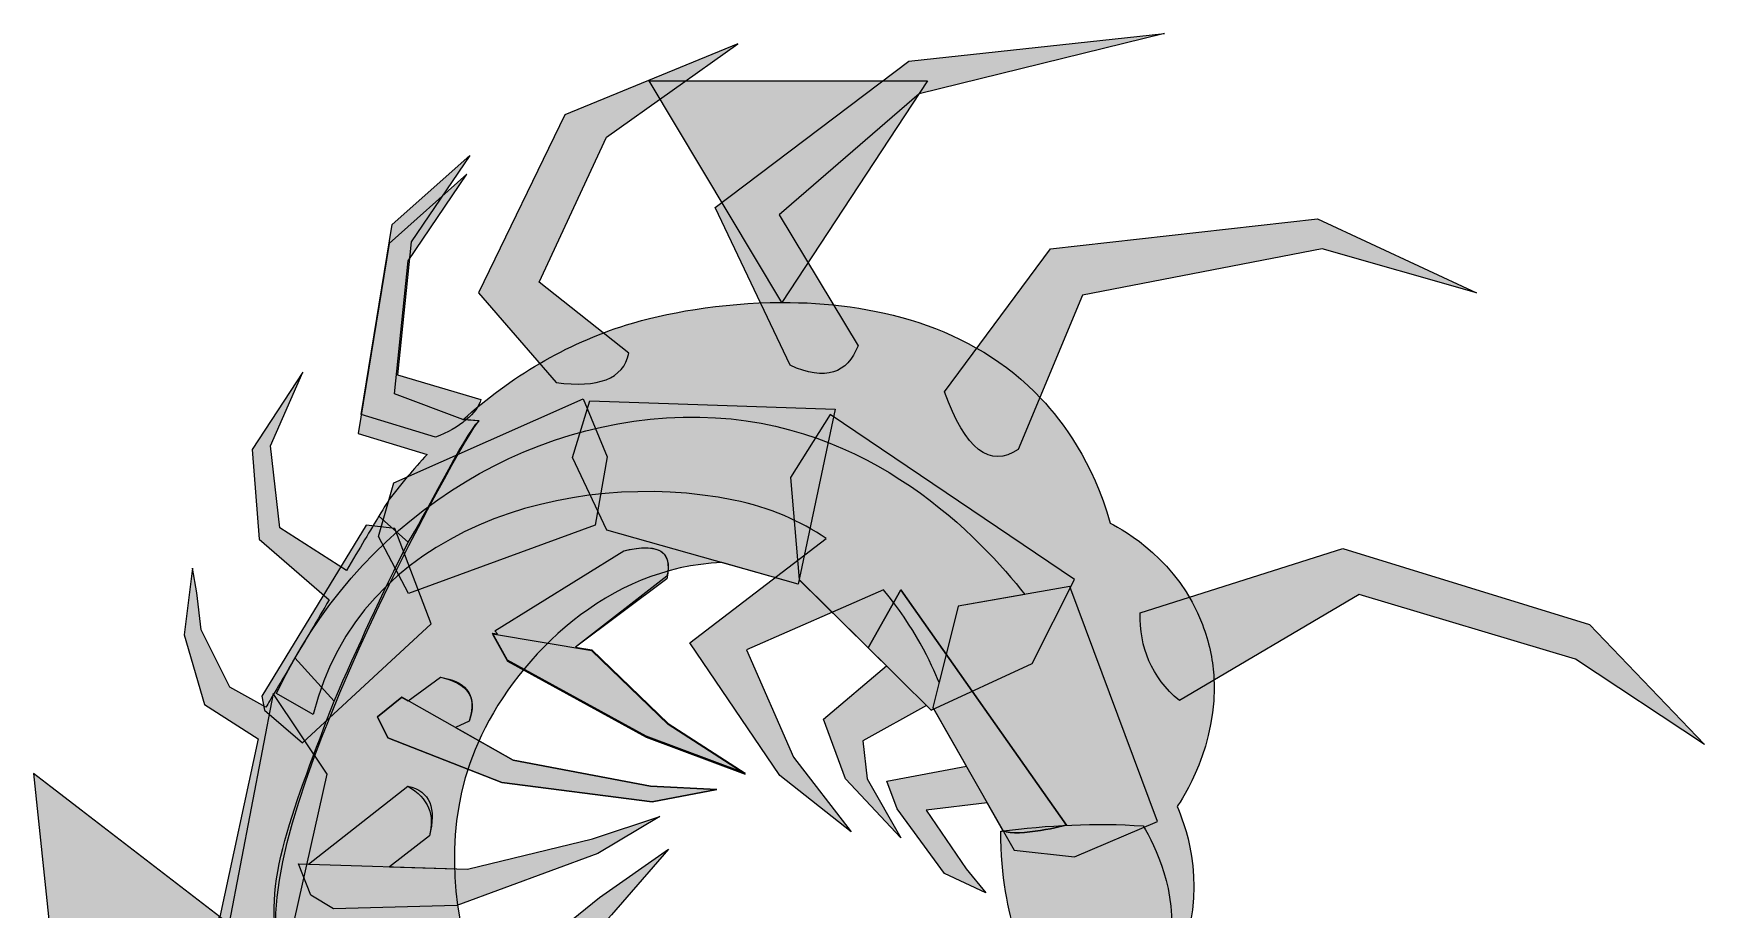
# Model space of a CAD drawing. Extents: x 120 to 599, y 227 to 966.
# Drawn here: x 162.7 to 598.8, y 737.8 to 966.4 of the extents above; entities that cross this region are included whole.
import ezdxf

# ---------------------------------------------------------------- set-up
doc = ezdxf.new("R2010")
doc.units = 0
doc.header["$MEASUREMENT"] = 0
for name, color, linetype in [('ARROWS', 7, 'CONTINUOUS'), ('L1_LEFT_LEG05', 7, 'CONTINUOUS'), ('L1_LEFT_LEG06', 7, 'CONTINUOUS'), ('L1_LEFT_LEG07', 7, 'CONTINUOUS'), ('L1_RIGHT_LEG01-LEG02', 7, 'CONTINUOUS'), ('L1_TOP_BODY01', 7, 'CONTINUOUS'), ('L2_HEAD01', 7, 'CONTINUOUS'), ('L2_LEFT_LEG01', 7, 'CONTINUOUS'), ('L2_LEFT_LEG02', 7, 'CONTINUOUS'), ('L2_LEFT_LEG03', 7, 'CONTINUOUS'), ('L2_LEFT_LEG04', 7, 'CONTINUOUS'), ('L2_LEFT_LEG05', 7, 'CONTINUOUS'), ('L2_RIGHT_LEG03', 7, 'CONTINUOUS'), ('L2_RIGHT_LEG04', 7, 'CONTINUOUS'), ('L2_RIGHT_LEG05', 7, 'CONTINUOUS'), ('L2_RIGHT_LEG06', 7, 'CONTINUOUS'), ('L2_RIGHT_LEG07', 7, 'CONTINUOUS'), ('L2_SCALE01', 7, 'CONTINUOUS'), ('L2_SCALE06', 7, 'CONTINUOUS'), ('L3_RIGHT_LEG04', 7, 'CONTINUOUS'), ('L3_RIGHT_LEG05', 7, 'CONTINUOUS'), ('L3_RIGHT_LEG06', 7, 'CONTINUOUS'), ('L3_RIGHT_LEG07', 7, 'CONTINUOUS'), ('L3_SCALE02', 7, 'CONTINUOUS'), ('L3_SCALE03', 7, 'CONTINUOUS'), ('L3_SCALE04', 7, 'CONTINUOUS'), ('L3_SCALE05', 7, 'CONTINUOUS'), ('L4_RIGHT_LEG04', 7, 'CONTINUOUS'), ('L4_RIGHT_LEG05', 7, 'CONTINUOUS'), ('L4_RIGHT_LEG06', 7, 'CONTINUOUS'), ('L4_RIGHT_LEG07', 7, 'CONTINUOUS')]:
    doc.layers.add(name, color=color, linetype=linetype)

msp = doc.modelspace()

# ---------------------------------------------------------------- hatches: boundary and pattern name
at = {"layer": 'ARROWS'}
h = msp.add_hatch(color=1, dxfattribs=at)
h.dxf.hatch_style = 2
h.paths.add_polyline_path([(357.94, 896.2), (323.33, 954), (396, 954)])
h = msp.add_hatch(color=1, dxfattribs=at)
h.dxf.hatch_style = 2
h.paths.add_polyline_path([(211.29, 735.96), (162.67, 773.33), (172.67, 678)])
at = {"layer": 'L1_LEFT_LEG05'}
h = msp.add_hatch(color=1, dxfattribs=at)
h.dxf.hatch_style = 2
edge = h.paths.add_edge_path()
edge.add_spline(control_points=[(278.95, 865.32), (275.13, 861.54), (264.2, 839.38), (260.5, 833.67), (260.5, 833.67), (252.84, 840.49), (252.84, 840.49), (254.26, 842.83), (255.2, 844.35), (255.45, 844.69), (255.45, 844.69), (260.23, 850.69), (260.23, 850.69), (261.91, 852.7), (263.66, 854.64), (265.43, 856.55), (265.43, 856.55), (247.39, 862), (247.39, 862), (247.39, 862), (255.51, 911.59), (255.51, 911.59), (255.51, 911.59), (275.79, 929.63), (275.79, 929.63), (275.79, 929.63), (260.47, 907.08), (260.47, 907.08), (260.47, 907.08), (256.86, 872.37), (256.86, 872.37), (256.86, 872.37), (274.7, 865.63), (274.7, 865.63), (274.7, 865.63), (278.95, 865.32), (278.95, 865.32)], knot_values=[0, 0, 0, 0, 1, 1, 1, 2, 2, 2, 3, 3, 3, 4, 4, 4, 5, 5, 5, 6, 6, 6, 7, 7, 7, 8, 8, 8, 9, 9, 9, 10, 10, 10, 11, 11, 11, 12, 12, 12, 12], degree=3, periodic=1)
at = {"layer": 'L1_LEFT_LEG06'}
h = msp.add_hatch(color=1, dxfattribs=at)
h.dxf.hatch_style = 2
edge = h.paths.add_edge_path()
edge.add_spline(control_points=[(260.5, 833.67), (253.68, 820.29), (247.28, 806.26), (241.12, 792.19), (241.12, 792.19), (230.93, 803.47), (230.93, 803.47), (233.63, 808.07), (236.75, 813.37), (239.84, 818.61), (239.84, 818.61), (221.58, 834.42), (221.58, 834.42), (221.58, 834.42), (219.78, 857.87), (219.78, 857.87), (219.78, 857.87), (233, 878), (233, 878), (233, 878), (224.58, 858.77), (224.58, 858.77), (224.58, 858.77), (226.99, 837.43), (226.99, 837.43), (226.99, 837.43), (244.38, 826.29), (244.38, 826.29), (247.75, 831.98), (250.79, 837.09), (252.84, 840.49), (252.84, 840.49), (260.5, 833.67), (260.5, 833.67)], knot_values=[0, 0, 0, 0, 1, 1, 1, 2, 2, 2, 3, 3, 3, 4, 4, 4, 5, 5, 5, 6, 6, 6, 7, 7, 7, 8, 8, 8, 9, 9, 9, 10, 10, 10, 11, 11, 11, 11], degree=3, periodic=1)
at = {"layer": 'L1_LEFT_LEG07'}
h = msp.add_hatch(color=1, dxfattribs=at)
h.dxf.hatch_style = 2
edge = h.paths.add_edge_path()
edge.add_spline(control_points=[(241.12, 792.19), (231.28, 766.05), (221.4, 743.32), (227.19, 726.49), (227.19, 726.49), (217.04, 732.44), (211.32, 735.95), (211.32, 735.95), (221.31, 782.35), (221.31, 782.35), (221.31, 782.35), (207.3, 791.29), (207.3, 791.29), (207.3, 791.29), (201.97, 809.47), (201.97, 809.47), (201.97, 809.47), (204.15, 826.91), (204.15, 826.91), (204.15, 826.91), (205.35, 820.45), (205.35, 820.45), (205.35, 820.45), (206.48, 810.83), (206.48, 810.83), (206.48, 810.83), (213.91, 795.8), (213.91, 795.8), (213.91, 795.8), (223.36, 790.59), (223.36, 790.59), (224.39, 792.36), (227.28, 797.27), (230.93, 803.47), (230.93, 803.47), (241.12, 792.19), (241.12, 792.19)], knot_values=[0, 0, 0, 0, 1, 1, 1, 2, 2, 2, 3, 3, 3, 4, 4, 4, 5, 5, 5, 6, 6, 6, 7, 7, 7, 8, 8, 8, 9, 9, 9, 10, 10, 10, 11, 11, 11, 12, 12, 12, 12], degree=3, periodic=1)
at = {"layer": 'L1_RIGHT_LEG01-LEG02'}
h = msp.add_hatch(color=1, dxfattribs=at)
h.dxf.hatch_style = 2
edge = h.paths.add_edge_path()
edge.add_spline(control_points=[(415.7, 758.44), (419.71, 756.54), (432.28, 759.88), (432.28, 759.88), (432.28, 759.88), (389, 821.2), (389, 821.2), (389, 821.2), (380.47, 806.14), (380.47, 806.14), (380.47, 806.14), (385.28, 801.39), (385.28, 801.39), (385.28, 801.39), (368.86, 787.53), (368.86, 787.53), (368.86, 787.53), (374.57, 771.9), (374.57, 771.9), (374.57, 771.9), (389, 756.57), (389, 756.57), (389, 756.57), (380.28, 771.9), (380.28, 771.9), (380.28, 771.9), (379.08, 781.82), (379.08, 781.82), (379.08, 781.82), (395.72, 791.09), (395.72, 791.09), (395.72, 791.09), (396.96, 789.86), (396.96, 789.86), (396.96, 789.86), (397.62, 790.17), (397.62, 790.17), (397.62, 790.17), (406.15, 775.2), (406.15, 775.2), (406.15, 775.2), (385.39, 771.3), (385.39, 771.3), (385.39, 771.3), (388.09, 764.09), (388.09, 764.09), (388.09, 764.09), (400.42, 747.26), (400.42, 747.26), (400.42, 747.26), (411.24, 742.15), (411.24, 742.15), (411.24, 742.15), (406.13, 748.46), (406.13, 748.46), (406.13, 748.46), (395.61, 763.79), (395.61, 763.79), (395.61, 763.79), (411.6, 765.64), (411.6, 765.64), (411.6, 765.64), (415.7, 758.44), (415.7, 758.44)], knot_values=[0, 0, 0, 0, 1, 1, 1, 2, 2, 2, 3, 3, 3, 4, 4, 4, 5, 5, 5, 6, 6, 6, 7, 7, 7, 8, 8, 8, 9, 9, 9, 10, 10, 10, 11, 11, 11, 12, 12, 12, 13, 13, 13, 14, 14, 14, 15, 15, 15, 16, 16, 16, 17, 17, 17, 18, 18, 18, 19, 19, 19, 20, 20, 20, 21, 21, 21, 21], degree=3, periodic=1)
at = {"layer": 'L1_TOP_BODY01'}
h = msp.add_hatch(color=1, dxfattribs=at)
h.dxf.hatch_style = 2
edge = h.paths.add_edge_path()
edge.add_spline(control_points=[(467.75, 812.18), (461.35, 828.96), (447.51, 836.67), (443.7, 838.63), (439.06, 854.78), (431.33, 865.07), (425.67, 871.09), (407.45, 890.45), (381.27, 896.26), (357.94, 896.2), (341.95, 896.17), (327.3, 893.38), (317.46, 890.33), (301.54, 885.38), (287.22, 876.75), (274.73, 865.62), (274.73, 865.62), (278.95, 865.32), (278.95, 865.32), (278.96, 865.32), (278.96, 865.32), (278.96, 865.32), (275.14, 861.54), (216.71, 756.92), (227.19, 726.49), (227.19, 726.49), (217, 732.45), (211.29, 735.96), (211.29, 735.96), (230.3, 676.02), (230.3, 676.02), (230.3, 676.02), (231.78, 675.62), (231.78, 675.62), (231.78, 675.62), (231.5, 675.42), (231.5, 675.42), (231.5, 675.42), (250.01, 636.64), (250.01, 636.64), (250.01, 636.64), (250.13, 633.64), (250.13, 633.64), (250.13, 633.64), (280.19, 603.58), (280.19, 603.58), (280.19, 603.58), (282.73, 603.32), (282.73, 603.32), (282.73, 603.32), (283.2, 601.78), (283.2, 601.78), (283.2, 601.78), (312.05, 578.94), (312.05, 578.94), (312.05, 578.94), (312.23, 578.92), (312.23, 578.92), (312.23, 578.92), (312.2, 578.19), (312.2, 578.19), (312.2, 578.19), (326.46, 565.44), (326.46, 565.44), (326.46, 565.44), (326.46, 565.44), (326.46, 565.44), (326.46, 565.44), (409.78, 581.53), (409.78, 581.53), (393.82, 594.83), (378.73, 603.04), (370.36, 607.19), (351.64, 617.37), (318.65, 639.07), (296.42, 679.33), (284.04, 701.74), (260.76, 743.9), (279.59, 783.32), (289.41, 803.89), (312.44, 827.24), (342.34, 828.33), (342.34, 828.33), (362.25, 822.7), (362.25, 822.7), (362.25, 822.7), (362.49, 823.88), (362.49, 823.88), (362.49, 823.88), (380.47, 806.14), (380.47, 806.14), (380.47, 806.14), (389, 821.2), (389, 821.2), (389, 821.2), (432.28, 759.88), (432.28, 759.88), (432.28, 759.88), (419.71, 756.54), (415.7, 758.44), (415.7, 758.44), (415.77, 758.32), (415.77, 758.32), (415.55, 758.29), (415.33, 758.27), (415.11, 758.25), (415.11, 746.46), (417.22, 737.13), (419.05, 731.03), (421.72, 722.16), (424.98, 711.8), (434.38, 705.18), (437.2, 703.19), (439.63, 701.48), (442.8, 701.72), (447.73, 702.09), (451.78, 706.99), (454.67, 713.04), (457.78, 716.93), (460.84, 721.84), (462.94, 728.02), (469.01, 745.92), (462.71, 761.15), (461.13, 764.69), (462.21, 766.22), (471.99, 780.63), (470.68, 798.97), (470.37, 803.2), (469.48, 807.64), (467.75, 812.18)], knot_values=[0, 0, 0, 0, 1, 1, 1, 2, 2, 2, 3, 3, 3, 4, 4, 4, 5, 5, 5, 6, 6, 6, 7, 7, 7, 8, 8, 8, 9, 9, 9, 10, 10, 10, 11, 11, 11, 12, 12, 12, 13, 13, 13, 14, 14, 14, 15, 15, 15, 16, 16, 16, 17, 17, 17, 18, 18, 18, 19, 19, 19, 20, 20, 20, 21, 21, 21, 22, 22, 22, 23, 23, 23, 24, 24, 24, 25, 25, 25, 26, 26, 26, 27, 27, 27, 28, 28, 28, 29, 29, 29, 30, 30, 30, 31, 31, 31, 32, 32, 32, 33, 33, 33, 34, 34, 34, 35, 35, 35, 36, 36, 36, 37, 37, 37, 38, 38, 38, 39, 39, 39, 40, 40, 40, 41, 41, 41, 42, 42, 42, 43, 43, 43, 43], degree=3, periodic=1)
at = {"layer": 'L2_HEAD01'}
h = msp.add_hatch(color=20, dxfattribs=at)
h.dxf.hatch_style = 2
edge = h.paths.add_edge_path()
edge.add_spline(control_points=[(434.38, 705.18), (437.2, 703.19), (439.63, 701.48), (442.8, 701.72), (443.11, 701.74), (443.41, 701.83), (443.71, 701.89), (444.96, 702.46), (446.23, 703), (447.51, 703.53), (453.93, 708.09), (458.18, 720.18), (459.33, 728.62), (461.26, 742.82), (455.45, 754.35), (452.25, 759.65), (439.81, 760.5), (427.43, 759.84), (415.11, 758.25), (415.11, 746.46), (417.22, 737.13), (419.05, 731.03), (421.72, 722.16), (424.98, 711.8), (434.38, 705.18)], knot_values=[0, 0, 0, 0, 1, 1, 1, 2, 2, 2, 3, 3, 3, 4, 4, 4, 5, 5, 5, 6, 6, 6, 7, 7, 7, 8, 8, 8, 8], degree=3, periodic=1)
at = {"layer": 'L2_LEFT_LEG01'}
h = msp.add_hatch(color=20, dxfattribs=at)
h.dxf.hatch_style = 2
edge = h.paths.add_edge_path()
edge.add_spline(control_points=[(461.73, 792.34), (461.73, 792.34), (508.62, 819.99), (508.62, 819.99), (508.62, 819.99), (565.13, 803.16), (565.13, 803.16), (565.13, 803.16), (598.79, 780.92), (598.79, 780.92), (598.79, 780.92), (568.74, 812.18), (568.74, 812.18), (568.74, 812.18), (504.42, 832.02), (504.42, 832.02), (504.42, 832.02), (451.51, 815.19), (451.51, 815.19), (451.3, 806.25), (454.4, 798.52), (461.73, 792.34)], knot_values=[0, 0, 0, 0, 1, 1, 1, 2, 2, 2, 3, 3, 3, 4, 4, 4, 5, 5, 5, 6, 6, 6, 7, 7, 7, 7], degree=3, periodic=1)
at = {"layer": 'L2_LEFT_LEG02'}
h = msp.add_hatch(color=20, dxfattribs=at)
h.dxf.hatch_style = 2
edge = h.paths.add_edge_path()
edge.add_spline(control_points=[(419.65, 857.87), (419.65, 857.87), (436.49, 898.14), (436.49, 898.14), (436.49, 898.14), (499, 910.17), (499, 910.17), (499, 910.17), (539.28, 898.74), (539.28, 898.74), (539.28, 898.74), (497.8, 917.98), (497.8, 917.98), (497.8, 917.98), (428.07, 910.17), (428.07, 910.17), (428.07, 910.17), (400.42, 872.89), (400.42, 872.89), (405.91, 857.83), (412.33, 852.86), (419.65, 857.87)], knot_values=[0, 0, 0, 0, 1, 1, 1, 2, 2, 2, 3, 3, 3, 4, 4, 4, 5, 5, 5, 6, 6, 6, 7, 7, 7, 7], degree=3, periodic=1)
at = {"layer": 'L2_LEFT_LEG03'}
h = msp.add_hatch(color=20, dxfattribs=at)
h.dxf.hatch_style = 2
edge = h.paths.add_edge_path()
edge.add_spline(control_points=[(360.14, 879.81), (369.4, 875.62), (375.11, 877.68), (377.88, 884.92), (377.88, 884.92), (357.29, 919.03), (357.29, 919.03), (357.29, 919.03), (393.81, 950.59), (393.81, 950.59), (393.81, 950.59), (457.83, 966.37), (457.83, 966.37), (457.83, 966.37), (391.1, 959.16), (391.1, 959.16), (391.1, 959.16), (340.6, 920.99), (340.6, 920.99), (340.6, 920.99), (360.14, 879.81), (360.14, 879.81)], knot_values=[0, 0, 0, 0, 1, 1, 1, 2, 2, 2, 3, 3, 3, 4, 4, 4, 5, 5, 5, 6, 6, 6, 7, 7, 7, 7], degree=3, periodic=1)
at = {"layer": 'L2_LEFT_LEG04'}
h = msp.add_hatch(color=20, dxfattribs=at)
h.dxf.hatch_style = 2
edge = h.paths.add_edge_path()
edge.add_spline(control_points=[(318.06, 882.96), (316.61, 876.17), (310, 873.87), (299.13, 875.3), (299.13, 875.3), (278.84, 898.74), (278.84, 898.74), (278.84, 898.74), (301.38, 945.18), (301.38, 945.18), (301.38, 945.18), (346.47, 963.67), (346.47, 963.67), (346.47, 963.67), (312.2, 939.32), (312.2, 939.32), (312.2, 939.32), (294.62, 901.45), (294.62, 901.45), (294.62, 901.45), (318.06, 882.96), (318.06, 882.96)], knot_values=[0, 0, 0, 0, 1, 1, 1, 2, 2, 2, 3, 3, 3, 4, 4, 4, 5, 5, 5, 6, 6, 6, 7, 7, 7, 7], degree=3, periodic=1)
at = {"layer": 'L2_LEFT_LEG05'}
h = msp.add_hatch(color=20, dxfattribs=at)
h.dxf.hatch_style = 2
edge = h.paths.add_edge_path()
edge.add_spline(control_points=[(279.42, 870.86), (279.42, 870.86), (257.65, 877.3), (257.65, 877.3), (257.65, 877.3), (261.25, 912.01), (261.25, 912.01), (261.25, 912.01), (276.58, 934.56), (276.58, 934.56), (276.58, 934.56), (256.29, 916.52), (256.29, 916.52), (256.29, 916.52), (248.18, 866.93), (248.18, 866.93), (248.18, 866.93), (267.57, 861.07), (267.57, 861.07), (273.94, 863.32), (278.55, 867.47), (279.42, 870.86)], knot_values=[0, 0, 0, 0, 1, 1, 1, 2, 2, 2, 3, 3, 3, 4, 4, 4, 5, 5, 5, 6, 6, 6, 7, 7, 7, 7], degree=3, periodic=1)
at = {"layer": 'L2_RIGHT_LEG03'}
h = msp.add_hatch(color=20, dxfattribs=at)
h.dxf.hatch_style = 2
edge = h.paths.add_edge_path()
edge.add_spline(control_points=[(399.05, 797.09), (399.05, 797.09), (404.02, 816.99), (404.02, 816.99), (404.02, 816.99), (421.42, 820.04), (421.42, 820.04), (410.13, 834.28), (381.26, 865.63), (336.55, 866.28), (290.3, 866.96), (246.86, 838.62), (226.09, 794.15), (226.09, 794.15), (235.71, 788.74), (235.71, 788.74), (247.58, 837.25), (302.52, 853.25), (345.41, 844.64), (354.95, 842.73), (362.89, 839.09), (369.55, 834.64), (369.55, 834.64), (333.99, 807.37), (333.99, 807.37), (333.99, 807.37), (357.44, 772.8), (357.44, 772.8), (357.44, 772.8), (376.07, 758.08), (376.07, 758.08), (376.07, 758.08), (361.04, 777.61), (361.04, 777.61), (361.04, 777.61), (348.72, 805.57), (348.72, 805.57), (348.72, 805.57), (384.5, 821.21), (384.5, 821.21), (392.63, 811.61), (397.04, 801.83), (399.05, 797.09)], knot_values=[0, 0, 0, 0, 1, 1, 1, 2, 2, 2, 3, 3, 3, 4, 4, 4, 5, 5, 5, 6, 6, 6, 7, 7, 7, 8, 8, 8, 9, 9, 9, 10, 10, 10, 11, 11, 11, 12, 12, 12, 13, 13, 13, 14, 14, 14, 14], degree=3, periodic=1)
at = {"layer": 'L2_RIGHT_LEG04'}
h = msp.add_hatch(color=20, dxfattribs=at)
h.dxf.hatch_style = 2
edge = h.paths.add_edge_path()
edge.add_spline(control_points=[(286.35, 802.86), (286.35, 802.86), (322.57, 783.02), (322.57, 783.02), (322.57, 783.02), (348.42, 773.41), (348.42, 773.41), (348.42, 773.41), (328.28, 786.33), (328.28, 786.33), (328.28, 786.33), (308.44, 805.57), (308.44, 805.57), (308.44, 805.57), (304.15, 806.29), (304.15, 806.29), (304.15, 806.29), (327.98, 824.8), (327.98, 824.8), (329.41, 831.1), (326.05, 833.61), (316.71, 831.42), (316.71, 831.42), (283.05, 810.53), (283.05, 810.53), (283.05, 810.53), (283.76, 809.71), (283.76, 809.71), (283.76, 809.71), (282.44, 809.93), (282.44, 809.93), (282.44, 809.93), (286.35, 802.86), (286.35, 802.86)], knot_values=[0, 0, 0, 0, 1, 1, 1, 2, 2, 2, 3, 3, 3, 4, 4, 4, 5, 5, 5, 6, 6, 6, 7, 7, 7, 8, 8, 8, 9, 9, 9, 10, 10, 10, 11, 11, 11, 11], degree=3, periodic=1)
at = {"layer": 'L2_RIGHT_LEG05'}
h = msp.add_hatch(color=20, dxfattribs=at)
h.dxf.hatch_style = 2
edge = h.paths.add_edge_path()
edge.add_spline(control_points=[(287.85, 776.79), (287.85, 776.79), (272.8, 785.33), (272.8, 785.33), (272.8, 785.33), (276.36, 786.93), (276.36, 786.93), (278.82, 793.29), (275.81, 796.85), (268.92, 798.43), (268.92, 798.43), (260.5, 792.31), (260.5, 792.31), (260.5, 792.31), (258.85, 793.24), (258.85, 793.24), (258.85, 793.24), (252.46, 788.06), (252.46, 788.06), (252.46, 788.06), (255.17, 782.65), (255.17, 782.65), (255.17, 782.65), (284.92, 770.93), (284.92, 770.93), (284.92, 770.93), (324.15, 765.97), (324.15, 765.97), (324.15, 765.97), (341.06, 769.12), (341.06, 769.12), (341.06, 769.12), (323.7, 770.02), (323.7, 770.02), (323.7, 770.02), (287.85, 776.79), (287.85, 776.79)], knot_values=[0, 0, 0, 0, 1, 1, 1, 2, 2, 2, 3, 3, 3, 4, 4, 4, 5, 5, 5, 6, 6, 6, 7, 7, 7, 8, 8, 8, 9, 9, 9, 10, 10, 10, 11, 11, 11, 12, 12, 12, 12], degree=3, periodic=1)
at = {"layer": 'L2_RIGHT_LEG06'}
h = msp.add_hatch(color=20, dxfattribs=at)
h.dxf.hatch_style = 2
edge = h.paths.add_edge_path()
edge.add_spline(control_points=[(273.2, 738.92), (273.2, 738.92), (309.95, 752.44), (309.95, 752.44), (309.95, 752.44), (326.18, 762.13), (326.18, 762.13), (326.18, 762.13), (308.59, 756.27), (308.59, 756.27), (308.59, 756.27), (275.91, 748.38), (275.91, 748.38), (275.91, 748.38), (255.59, 749.01), (255.59, 749.01), (255.59, 749.01), (265.99, 757.06), (265.99, 757.06), (267.86, 764.16), (266.29, 768.71), (260.35, 770.02), (260.35, 770.02), (234.43, 749.66), (234.43, 749.66), (234.43, 749.66), (231.84, 749.74), (231.84, 749.74), (231.84, 749.74), (235.1, 741.62), (235.1, 741.62), (235.1, 741.62), (240.97, 738.01), (240.97, 738.01), (240.97, 738.01), (273.2, 738.92), (273.2, 738.92)], knot_values=[0, 0, 0, 0, 1, 1, 1, 2, 2, 2, 3, 3, 3, 4, 4, 4, 5, 5, 5, 6, 6, 6, 7, 7, 7, 8, 8, 8, 9, 9, 9, 10, 10, 10, 11, 11, 11, 12, 12, 12, 12], degree=3, periodic=1)
at = {"layer": 'L2_RIGHT_LEG07'}
h = msp.add_hatch(color=20, dxfattribs=at)
h.dxf.hatch_style = 2
edge = h.paths.add_edge_path()
edge.add_spline(control_points=[(313.55, 736.44), (313.55, 736.44), (328.43, 753.57), (328.43, 753.57), (328.43, 753.57), (310.4, 740.94), (310.4, 740.94), (310.4, 740.94), (277.03, 713.89), (277.03, 713.89), (277.03, 713.89), (266.12, 711.45), (266.12, 711.45), (266.12, 711.45), (270.05, 714.79), (270.05, 714.79), (273.54, 722.04), (271.2, 727.52), (262.19, 731), (262.19, 731), (238.71, 706.23), (238.71, 706.23), (238.71, 706.23), (239.15, 705.43), (239.15, 705.43), (239.15, 705.43), (238.71, 705.33), (238.71, 705.33), (238.71, 705.33), (241.42, 696.54), (241.42, 696.54), (241.42, 696.54), (249.76, 695.41), (249.76, 695.41), (249.76, 695.41), (281.54, 701.27), (281.54, 701.27), (281.54, 701.27), (313.55, 736.44), (313.55, 736.44)], knot_values=[0, 0, 0, 0, 1, 1, 1, 2, 2, 2, 3, 3, 3, 4, 4, 4, 5, 5, 5, 6, 6, 6, 7, 7, 7, 8, 8, 8, 9, 9, 9, 10, 10, 10, 11, 11, 11, 12, 12, 12, 13, 13, 13, 13], degree=3, periodic=1)
at = {"layer": 'L2_SCALE01'}
h = msp.add_hatch(color=20, dxfattribs=at)
h.dxf.hatch_style = 2
h.paths.add_polyline_path([(397.41, 790.54), (418.6, 753.34), (434.38, 751.54), (456.02, 760.78), (433.18, 822.1), (404.02, 816.99)])
at = {"layer": 'L2_SCALE06'}
h = msp.add_hatch(color=20, dxfattribs=at)
h.dxf.hatch_style = 2
h.paths.add_polyline_path([(213.76, 734.33), (229.69, 730.12), (239.31, 773.11), (225.19, 794.15)])
at = {"layer": 'L3_RIGHT_LEG04'}
h = msp.add_hatch(color=30, dxfattribs=at)
h.dxf.hatch_style = 2
edge = h.paths.add_edge_path()
edge.add_spline(control_points=[(286.35, 802.86), (286.35, 802.86), (322.57, 783.02), (322.57, 783.02), (322.57, 783.02), (348.42, 773.41), (348.42, 773.41), (348.42, 773.41), (328.28, 786.33), (328.28, 786.33), (328.28, 786.33), (308.44, 805.57), (308.44, 805.57), (308.44, 805.57), (304.15, 806.29), (304.15, 806.29), (304.15, 806.29), (327.98, 824.12), (327.98, 824.12), (329.82, 832.47), (324.36, 833.15), (316.71, 831.42), (316.71, 831.42), (283.05, 810.53), (283.05, 810.53), (283.05, 810.53), (283.76, 809.71), (283.76, 809.71), (283.76, 809.71), (282.44, 809.93), (282.44, 809.93), (282.44, 809.93), (286.35, 802.86), (286.35, 802.86)], knot_values=[0, 0, 0, 0, 1, 1, 1, 2, 2, 2, 3, 3, 3, 4, 4, 4, 5, 5, 5, 6, 6, 6, 7, 7, 7, 8, 8, 8, 9, 9, 9, 10, 10, 10, 11, 11, 11, 11], degree=3, periodic=1)
at = {"layer": 'L3_RIGHT_LEG05'}
h = msp.add_hatch(color=30, dxfattribs=at)
h.dxf.hatch_style = 2
edge = h.paths.add_edge_path()
edge.add_spline(control_points=[(287.85, 776.79), (287.85, 776.79), (272.8, 785.33), (272.8, 785.33), (272.8, 785.33), (276.36, 786.93), (276.36, 786.93), (278.8, 794.59), (274.87, 797.45), (268.92, 798.43), (268.92, 798.43), (260.5, 792.31), (260.5, 792.31), (260.5, 792.31), (258.85, 793.24), (258.85, 793.24), (258.85, 793.24), (252.46, 788.06), (252.46, 788.06), (252.46, 788.06), (255.17, 782.65), (255.17, 782.65), (255.17, 782.65), (284.92, 770.93), (284.92, 770.93), (284.92, 770.93), (324.15, 765.97), (324.15, 765.97), (324.15, 765.97), (341.06, 769.12), (341.06, 769.12), (341.06, 769.12), (323.7, 770.02), (323.7, 770.02), (323.7, 770.02), (287.85, 776.79), (287.85, 776.79)], knot_values=[0, 0, 0, 0, 1, 1, 1, 2, 2, 2, 3, 3, 3, 4, 4, 4, 5, 5, 5, 6, 6, 6, 7, 7, 7, 8, 8, 8, 9, 9, 9, 10, 10, 10, 11, 11, 11, 12, 12, 12, 12], degree=3, periodic=1)
at = {"layer": 'L3_RIGHT_LEG06'}
h = msp.add_hatch(color=30, dxfattribs=at)
h.dxf.hatch_style = 2
edge = h.paths.add_edge_path()
edge.add_spline(control_points=[(273.2, 738.92), (273.2, 738.92), (309.95, 752.44), (309.95, 752.44), (309.95, 752.44), (326.18, 762.13), (326.18, 762.13), (326.18, 762.13), (308.59, 756.27), (308.59, 756.27), (308.59, 756.27), (275.91, 748.38), (275.91, 748.38), (275.91, 748.38), (255.59, 749.01), (255.59, 749.01), (255.59, 749.01), (265.99, 757.06), (265.99, 757.06), (267.43, 762.42), (265.88, 766.84), (260.35, 770.02), (260.35, 770.02), (234.43, 749.66), (234.43, 749.66), (234.43, 749.66), (231.84, 749.74), (231.84, 749.74), (231.84, 749.74), (235.1, 741.62), (235.1, 741.62), (235.1, 741.62), (240.97, 738.01), (240.97, 738.01), (240.97, 738.01), (273.2, 738.92), (273.2, 738.92)], knot_values=[0, 0, 0, 0, 1, 1, 1, 2, 2, 2, 3, 3, 3, 4, 4, 4, 5, 5, 5, 6, 6, 6, 7, 7, 7, 8, 8, 8, 9, 9, 9, 10, 10, 10, 11, 11, 11, 12, 12, 12, 12], degree=3, periodic=1)
at = {"layer": 'L3_RIGHT_LEG07'}
h = msp.add_hatch(color=30, dxfattribs=at)
h.dxf.hatch_style = 2
edge = h.paths.add_edge_path()
edge.add_spline(control_points=[(313.55, 736.44), (313.55, 736.44), (328.43, 753.57), (328.43, 753.57), (328.43, 753.57), (310.4, 740.94), (310.4, 740.94), (310.4, 740.94), (277.03, 713.89), (277.03, 713.89), (277.03, 713.89), (266.12, 711.45), (266.12, 711.45), (266.12, 711.45), (270.05, 714.79), (270.05, 714.79), (271.64, 724.97), (269.39, 730.78), (262.19, 731), (262.19, 731), (238.71, 706.23), (238.71, 706.23), (238.71, 706.23), (239.15, 705.43), (239.15, 705.43), (239.15, 705.43), (238.71, 705.33), (238.71, 705.33), (238.71, 705.33), (241.42, 696.54), (241.42, 696.54), (241.42, 696.54), (249.76, 695.41), (249.76, 695.41), (249.76, 695.41), (281.54, 701.27), (281.54, 701.27), (281.54, 701.27), (313.55, 736.44), (313.55, 736.44)], knot_values=[0, 0, 0, 0, 1, 1, 1, 2, 2, 2, 3, 3, 3, 4, 4, 4, 5, 5, 5, 6, 6, 6, 7, 7, 7, 8, 8, 8, 9, 9, 9, 10, 10, 10, 11, 11, 11, 12, 12, 12, 13, 13, 13, 13], degree=3, periodic=1)
at = {"layer": 'L3_SCALE02'}
h = msp.add_hatch(color=30, dxfattribs=at)
h.dxf.hatch_style = 2
h.paths.add_polyline_path([(434.38, 823.9), (370.59, 866.96), (360.22, 850.5), (362.47, 823.9), (396.96, 789.86), (423.34, 802.04)])
at = {"layer": 'L3_SCALE03'}
h = msp.add_hatch(color=30, dxfattribs=at)
h.dxf.hatch_style = 2
h.paths.add_polyline_path([(371.86, 868.39), (362.25, 822.7), (312.35, 836.83), (303.33, 855.76), (307.84, 870.49)])
at = {"layer": 'L3_SCALE04'}
h = msp.add_hatch(color=30, dxfattribs=at)
h.dxf.hatch_style = 2
h.paths.add_polyline_path([(260.58, 820.29), (252.69, 835.17), (256.75, 849.15), (306.11, 871.02), (312.43, 855.91), (309.27, 838.1)])
at = {"layer": 'L3_SCALE05'}
h = msp.add_hatch(color=30, dxfattribs=at)
h.dxf.hatch_style = 2
h.paths.add_polyline_path([(222.93, 789.86), (232.85, 781.3), (266.44, 812.4), (256.97, 837.2), (249.53, 838.1), (222.26, 793.47)])
at = {"layer": 'L4_RIGHT_LEG04'}
h = msp.add_hatch(color=2, dxfattribs=at)
h.dxf.hatch_style = 2
h.paths.add_polyline_path([(286.35, 802.64), (322.57, 782.8), (348.42, 773.18), (328.28, 786.1), (308.44, 805.34), (282.44, 809.7)])
at = {"layer": 'L4_RIGHT_LEG05'}
h = msp.add_hatch(color=2, dxfattribs=at)
h.dxf.hatch_style = 2
h.paths.add_polyline_path([(258.85, 793.24), (252.46, 788.06), (255.17, 782.65), (284.92, 770.93), (324.15, 765.97), (341.06, 769.12), (323.7, 770.02), (287.85, 776.79)])
at = {"layer": 'L4_RIGHT_LEG06'}
h = msp.add_hatch(color=2, dxfattribs=at)
h.dxf.hatch_style = 2
h.paths.add_polyline_path([(275.91, 748.38), (308.59, 756.27), (326.18, 762.13), (309.95, 752.44), (273.2, 738.92), (240.97, 738.01), (235.1, 741.62), (231.84, 749.74)])
at = {"layer": 'L4_RIGHT_LEG07'}
h = msp.add_hatch(color=2, dxfattribs=at)
h.dxf.hatch_style = 2
h.paths.add_polyline_path([(277.03, 713.89), (310.4, 740.94), (328.43, 753.57), (313.55, 736.44), (281.54, 701.27), (249.76, 695.41), (241.42, 696.54), (238.71, 705.33)])

# ---------------------------------------------------------------- linework, layer by layer
at = {"layer": 'ARROWS'}
for points in [[(357.94, 896.2), (323.33, 954), (396, 954), (357.94, 896.2)], [(211.29, 735.96), (162.67, 773.33), (172.67, 678), (211.29, 735.96)]]:
    msp.add_lwpolyline(points, dxfattribs=at)
at = {"layer": 'L1_LEFT_LEG05', "color": 7}
msp.add_open_spline([(278.95, 865.32), (275.13, 861.54), (264.2, 839.38), (260.5, 833.67), (260.5, 833.67), (252.84, 840.49), (252.84, 840.49), (254.26, 842.83), (255.2, 844.35), (255.45, 844.69), (255.45, 844.69), (260.23, 850.69), (260.23, 850.69), (261.91, 852.7), (263.66, 854.64), (265.43, 856.55), (265.43, 856.55), (247.39, 862), (247.39, 862), (247.39, 862), (255.51, 911.59), (255.51, 911.59), (255.51, 911.59), (275.79, 929.63), (275.79, 929.63), (275.79, 929.63), (260.47, 907.08), (260.47, 907.08), (260.47, 907.08), (256.86, 872.37), (256.86, 872.37), (256.86, 872.37), (274.7, 865.63), (274.7, 865.63), (274.7, 865.63), (278.95, 865.32), (278.95, 865.32)], degree=3, knots=[0, 0, 0, 0, 1, 1, 1, 2, 2, 2, 3, 3, 3, 4, 4, 4, 5, 5, 5, 6, 6, 6, 7, 7, 7, 8, 8, 8, 9, 9, 9, 10, 10, 10, 11, 11, 11, 12, 12, 12, 12], dxfattribs=at)
at = {"layer": 'L1_LEFT_LEG06', "color": 7}
msp.add_open_spline([(260.5, 833.67), (253.68, 820.29), (247.28, 806.26), (241.12, 792.19), (241.12, 792.19), (230.93, 803.47), (230.93, 803.47), (233.63, 808.07), (236.75, 813.37), (239.84, 818.61), (239.84, 818.61), (221.58, 834.42), (221.58, 834.42), (221.58, 834.42), (219.78, 857.87), (219.78, 857.87), (219.78, 857.87), (233, 878), (233, 878), (233, 878), (224.58, 858.77), (224.58, 858.77), (224.58, 858.77), (226.99, 837.43), (226.99, 837.43), (226.99, 837.43), (244.38, 826.29), (244.38, 826.29), (247.75, 831.98), (250.79, 837.09), (252.84, 840.49), (252.84, 840.49), (260.5, 833.67), (260.5, 833.67)], degree=3, knots=[0, 0, 0, 0, 1, 1, 1, 2, 2, 2, 3, 3, 3, 4, 4, 4, 5, 5, 5, 6, 6, 6, 7, 7, 7, 8, 8, 8, 9, 9, 9, 10, 10, 10, 11, 11, 11, 11], dxfattribs=at)
at = {"layer": 'L1_LEFT_LEG07', "color": 7}
msp.add_open_spline([(241.12, 792.19), (231.28, 766.05), (221.4, 743.32), (227.19, 726.49), (227.19, 726.49), (217.04, 732.44), (211.32, 735.95), (211.32, 735.95), (221.31, 782.35), (221.31, 782.35), (221.31, 782.35), (207.3, 791.29), (207.3, 791.29), (207.3, 791.29), (201.97, 809.47), (201.97, 809.47), (201.97, 809.47), (204.15, 826.91), (204.15, 826.91), (204.15, 826.91), (205.35, 820.45), (205.35, 820.45), (205.35, 820.45), (206.48, 810.83), (206.48, 810.83), (206.48, 810.83), (213.91, 795.8), (213.91, 795.8), (213.91, 795.8), (223.36, 790.59), (223.36, 790.59), (224.39, 792.36), (227.28, 797.27), (230.93, 803.47), (230.93, 803.47), (241.12, 792.19), (241.12, 792.19)], degree=3, knots=[0, 0, 0, 0, 1, 1, 1, 2, 2, 2, 3, 3, 3, 4, 4, 4, 5, 5, 5, 6, 6, 6, 7, 7, 7, 8, 8, 8, 9, 9, 9, 10, 10, 10, 11, 11, 11, 12, 12, 12, 12], dxfattribs=at)
at = {"layer": 'L1_RIGHT_LEG01-LEG02', "color": 7}
msp.add_open_spline([(415.7, 758.44), (419.71, 756.54), (432.28, 759.88), (432.28, 759.88), (432.28, 759.88), (389, 821.2), (389, 821.2), (389, 821.2), (380.47, 806.14), (380.47, 806.14), (380.47, 806.14), (385.28, 801.39), (385.28, 801.39), (385.28, 801.39), (368.86, 787.53), (368.86, 787.53), (368.86, 787.53), (374.57, 771.9), (374.57, 771.9), (374.57, 771.9), (389, 756.57), (389, 756.57), (389, 756.57), (380.28, 771.9), (380.28, 771.9), (380.28, 771.9), (379.08, 781.82), (379.08, 781.82), (379.08, 781.82), (395.72, 791.09), (395.72, 791.09), (395.72, 791.09), (396.96, 789.86), (396.96, 789.86), (396.96, 789.86), (397.62, 790.17), (397.62, 790.17), (397.62, 790.17), (406.15, 775.2), (406.15, 775.2), (406.15, 775.2), (385.39, 771.3), (385.39, 771.3), (385.39, 771.3), (388.09, 764.09), (388.09, 764.09), (388.09, 764.09), (400.42, 747.26), (400.42, 747.26), (400.42, 747.26), (411.24, 742.15), (411.24, 742.15), (411.24, 742.15), (406.13, 748.46), (406.13, 748.46), (406.13, 748.46), (395.61, 763.79), (395.61, 763.79), (395.61, 763.79), (411.6, 765.64), (411.6, 765.64), (411.6, 765.64), (415.7, 758.44), (415.7, 758.44)], degree=3, knots=[0, 0, 0, 0, 1, 1, 1, 2, 2, 2, 3, 3, 3, 4, 4, 4, 5, 5, 5, 6, 6, 6, 7, 7, 7, 8, 8, 8, 9, 9, 9, 10, 10, 10, 11, 11, 11, 12, 12, 12, 13, 13, 13, 14, 14, 14, 15, 15, 15, 16, 16, 16, 17, 17, 17, 18, 18, 18, 19, 19, 19, 20, 20, 20, 21, 21, 21, 21], dxfattribs=at)
at = {"layer": 'L1_TOP_BODY01'}
msp.add_open_spline([(467.75, 812.18), (461.35, 828.96), (447.51, 836.67), (443.7, 838.63), (439.06, 854.78), (431.33, 865.07), (425.67, 871.09), (407.45, 890.45), (381.27, 896.26), (357.94, 896.2), (341.95, 896.17), (327.3, 893.38), (317.46, 890.33), (301.54, 885.38), (287.22, 876.75), (274.73, 865.62), (274.73, 865.62), (278.95, 865.32), (278.95, 865.32), (278.96, 865.32), (278.96, 865.32), (278.96, 865.32), (275.14, 861.54), (216.71, 756.92), (227.19, 726.49), (227.19, 726.49), (217, 732.45), (211.29, 735.96), (211.29, 735.96), (230.3, 676.02), (230.3, 676.02), (230.3, 676.02), (231.78, 675.62), (231.78, 675.62), (231.78, 675.62), (231.5, 675.42), (231.5, 675.42), (231.5, 675.42), (250.01, 636.64), (250.01, 636.64), (250.01, 636.64), (250.13, 633.64), (250.13, 633.64), (250.13, 633.64), (280.19, 603.58), (280.19, 603.58), (280.19, 603.58), (282.73, 603.32), (282.73, 603.32), (282.73, 603.32), (283.2, 601.78), (283.2, 601.78), (283.2, 601.78), (312.05, 578.94), (312.05, 578.94), (312.05, 578.94), (312.23, 578.92), (312.23, 578.92), (312.23, 578.92), (312.2, 578.19), (312.2, 578.19), (312.2, 578.19), (326.46, 565.44), (326.46, 565.44), (326.46, 565.44), (326.46, 565.44), (326.46, 565.44), (326.46, 565.44), (409.78, 581.53), (409.78, 581.53), (393.82, 594.83), (378.73, 603.04), (370.36, 607.19), (351.64, 617.37), (318.65, 639.07), (296.42, 679.33), (284.04, 701.74), (260.76, 743.9), (279.59, 783.32), (289.41, 803.89), (312.44, 827.24), (342.34, 828.33), (342.34, 828.33), (362.25, 822.7), (362.25, 822.7), (362.25, 822.7), (362.49, 823.88), (362.49, 823.88), (362.49, 823.88), (380.47, 806.14), (380.47, 806.14), (380.47, 806.14), (389, 821.2), (389, 821.2), (389, 821.2), (432.28, 759.88), (432.28, 759.88), (432.28, 759.88), (419.71, 756.54), (415.7, 758.44), (415.7, 758.44), (415.77, 758.32), (415.77, 758.32), (415.55, 758.29), (415.33, 758.27), (415.11, 758.25), (415.11, 746.46), (417.22, 737.13), (419.05, 731.03), (421.72, 722.16), (424.98, 711.8), (434.38, 705.18), (437.2, 703.19), (439.63, 701.48), (442.8, 701.72), (447.73, 702.09), (451.78, 706.99), (454.67, 713.04), (457.78, 716.93), (460.84, 721.84), (462.94, 728.02), (469.01, 745.92), (462.71, 761.15), (461.13, 764.69), (462.21, 766.22), (471.99, 780.63), (470.68, 798.97), (470.37, 803.2), (469.48, 807.64), (467.75, 812.18)], degree=3, knots=[0, 0, 0, 0, 1, 1, 1, 2, 2, 2, 3, 3, 3, 4, 4, 4, 5, 5, 5, 6, 6, 6, 7, 7, 7, 8, 8, 8, 9, 9, 9, 10, 10, 10, 11, 11, 11, 12, 12, 12, 13, 13, 13, 14, 14, 14, 15, 15, 15, 16, 16, 16, 17, 17, 17, 18, 18, 18, 19, 19, 19, 20, 20, 20, 21, 21, 21, 22, 22, 22, 23, 23, 23, 24, 24, 24, 25, 25, 25, 26, 26, 26, 27, 27, 27, 28, 28, 28, 29, 29, 29, 30, 30, 30, 31, 31, 31, 32, 32, 32, 33, 33, 33, 34, 34, 34, 35, 35, 35, 36, 36, 36, 37, 37, 37, 38, 38, 38, 39, 39, 39, 40, 40, 40, 41, 41, 41, 42, 42, 42, 43, 43, 43, 43], dxfattribs=at)
at = {"layer": 'L2_HEAD01', "color": 7}
msp.add_open_spline([(434.38, 705.18), (437.2, 703.19), (439.63, 701.48), (442.8, 701.72), (443.11, 701.74), (443.41, 701.83), (443.71, 701.89), (444.96, 702.46), (446.23, 703), (447.51, 703.53), (453.93, 708.09), (458.18, 720.18), (459.33, 728.62), (461.26, 742.82), (455.45, 754.35), (452.25, 759.65), (439.81, 760.5), (427.43, 759.84), (415.11, 758.25), (415.11, 746.46), (417.22, 737.13), (419.05, 731.03), (421.72, 722.16), (424.98, 711.8), (434.38, 705.18)], degree=3, knots=[0, 0, 0, 0, 1, 1, 1, 2, 2, 2, 3, 3, 3, 4, 4, 4, 5, 5, 5, 6, 6, 6, 7, 7, 7, 8, 8, 8, 8], dxfattribs=at)
at = {"layer": 'L2_LEFT_LEG01', "color": 7}
msp.add_open_spline([(461.73, 792.34), (461.73, 792.34), (508.62, 819.99), (508.62, 819.99), (508.62, 819.99), (565.13, 803.16), (565.13, 803.16), (565.13, 803.16), (598.79, 780.92), (598.79, 780.92), (598.79, 780.92), (568.74, 812.18), (568.74, 812.18), (568.74, 812.18), (504.42, 832.02), (504.42, 832.02), (504.42, 832.02), (451.51, 815.19), (451.51, 815.19), (451.3, 806.25), (454.4, 798.52), (461.73, 792.34)], degree=3, knots=[0, 0, 0, 0, 1, 1, 1, 2, 2, 2, 3, 3, 3, 4, 4, 4, 5, 5, 5, 6, 6, 6, 7, 7, 7, 7], dxfattribs=at)
at = {"layer": 'L2_LEFT_LEG02', "color": 7}
msp.add_open_spline([(419.65, 857.87), (419.65, 857.87), (436.49, 898.14), (436.49, 898.14), (436.49, 898.14), (499, 910.17), (499, 910.17), (499, 910.17), (539.28, 898.74), (539.28, 898.74), (539.28, 898.74), (497.8, 917.98), (497.8, 917.98), (497.8, 917.98), (428.07, 910.17), (428.07, 910.17), (428.07, 910.17), (400.42, 872.89), (400.42, 872.89), (405.91, 857.83), (412.33, 852.86), (419.65, 857.87)], degree=3, knots=[0, 0, 0, 0, 1, 1, 1, 2, 2, 2, 3, 3, 3, 4, 4, 4, 5, 5, 5, 6, 6, 6, 7, 7, 7, 7], dxfattribs=at)
at = {"layer": 'L2_LEFT_LEG03', "color": 7}
msp.add_open_spline([(360.14, 879.81), (369.4, 875.62), (375.11, 877.68), (377.88, 884.92), (377.88, 884.92), (357.29, 919.03), (357.29, 919.03), (357.29, 919.03), (393.81, 950.59), (393.81, 950.59), (393.81, 950.59), (457.83, 966.37), (457.83, 966.37), (457.83, 966.37), (391.1, 959.16), (391.1, 959.16), (391.1, 959.16), (340.6, 920.99), (340.6, 920.99), (340.6, 920.99), (360.14, 879.81), (360.14, 879.81)], degree=3, knots=[0, 0, 0, 0, 1, 1, 1, 2, 2, 2, 3, 3, 3, 4, 4, 4, 5, 5, 5, 6, 6, 6, 7, 7, 7, 7], dxfattribs=at)
at = {"layer": 'L2_LEFT_LEG04', "color": 7}
msp.add_open_spline([(318.06, 882.96), (316.61, 876.17), (310, 873.87), (299.13, 875.3), (299.13, 875.3), (278.84, 898.74), (278.84, 898.74), (278.84, 898.74), (301.38, 945.18), (301.38, 945.18), (301.38, 945.18), (346.47, 963.67), (346.47, 963.67), (346.47, 963.67), (312.2, 939.32), (312.2, 939.32), (312.2, 939.32), (294.62, 901.45), (294.62, 901.45), (294.62, 901.45), (318.06, 882.96), (318.06, 882.96)], degree=3, knots=[0, 0, 0, 0, 1, 1, 1, 2, 2, 2, 3, 3, 3, 4, 4, 4, 5, 5, 5, 6, 6, 6, 7, 7, 7, 7], dxfattribs=at)
at = {"layer": 'L2_LEFT_LEG05', "color": 7}
msp.add_open_spline([(279.42, 870.86), (279.42, 870.86), (257.65, 877.3), (257.65, 877.3), (257.65, 877.3), (261.25, 912.01), (261.25, 912.01), (261.25, 912.01), (276.58, 934.56), (276.58, 934.56), (276.58, 934.56), (256.29, 916.52), (256.29, 916.52), (256.29, 916.52), (248.18, 866.93), (248.18, 866.93), (248.18, 866.93), (267.57, 861.07), (267.57, 861.07), (273.94, 863.32), (278.55, 867.47), (279.42, 870.86)], degree=3, knots=[0, 0, 0, 0, 1, 1, 1, 2, 2, 2, 3, 3, 3, 4, 4, 4, 5, 5, 5, 6, 6, 6, 7, 7, 7, 7], dxfattribs=at)
at = {"layer": 'L2_RIGHT_LEG03', "color": 7}
msp.add_open_spline([(399.05, 797.09), (399.05, 797.09), (404.02, 816.99), (404.02, 816.99), (404.02, 816.99), (421.42, 820.04), (421.42, 820.04), (410.13, 834.28), (381.26, 865.63), (336.55, 866.28), (290.3, 866.96), (246.86, 838.62), (226.09, 794.15), (226.09, 794.15), (235.71, 788.74), (235.71, 788.74), (247.58, 837.25), (302.52, 853.25), (345.41, 844.64), (354.95, 842.73), (362.89, 839.09), (369.55, 834.64), (369.55, 834.64), (333.99, 807.37), (333.99, 807.37), (333.99, 807.37), (357.44, 772.8), (357.44, 772.8), (357.44, 772.8), (376.07, 758.08), (376.07, 758.08), (376.07, 758.08), (361.04, 777.61), (361.04, 777.61), (361.04, 777.61), (348.72, 805.57), (348.72, 805.57), (348.72, 805.57), (384.5, 821.21), (384.5, 821.21), (392.63, 811.61), (397.04, 801.83), (399.05, 797.09)], degree=3, knots=[0, 0, 0, 0, 1, 1, 1, 2, 2, 2, 3, 3, 3, 4, 4, 4, 5, 5, 5, 6, 6, 6, 7, 7, 7, 8, 8, 8, 9, 9, 9, 10, 10, 10, 11, 11, 11, 12, 12, 12, 13, 13, 13, 14, 14, 14, 14], dxfattribs=at)
at = {"layer": 'L2_RIGHT_LEG04', "color": 7}
msp.add_open_spline([(286.35, 802.86), (286.35, 802.86), (322.57, 783.02), (322.57, 783.02), (322.57, 783.02), (348.42, 773.41), (348.42, 773.41), (348.42, 773.41), (328.28, 786.33), (328.28, 786.33), (328.28, 786.33), (308.44, 805.57), (308.44, 805.57), (308.44, 805.57), (304.15, 806.29), (304.15, 806.29), (304.15, 806.29), (327.98, 824.8), (327.98, 824.8), (329.41, 831.1), (326.05, 833.61), (316.71, 831.42), (316.71, 831.42), (283.05, 810.53), (283.05, 810.53), (283.05, 810.53), (283.76, 809.71), (283.76, 809.71), (283.76, 809.71), (282.44, 809.93), (282.44, 809.93), (282.44, 809.93), (286.35, 802.86), (286.35, 802.86)], degree=3, knots=[0, 0, 0, 0, 1, 1, 1, 2, 2, 2, 3, 3, 3, 4, 4, 4, 5, 5, 5, 6, 6, 6, 7, 7, 7, 8, 8, 8, 9, 9, 9, 10, 10, 10, 11, 11, 11, 11], dxfattribs=at)
at = {"layer": 'L2_RIGHT_LEG05', "color": 7}
msp.add_open_spline([(287.85, 776.79), (287.85, 776.79), (272.8, 785.33), (272.8, 785.33), (272.8, 785.33), (276.36, 786.93), (276.36, 786.93), (278.82, 793.29), (275.81, 796.85), (268.92, 798.43), (268.92, 798.43), (260.5, 792.31), (260.5, 792.31), (260.5, 792.31), (258.85, 793.24), (258.85, 793.24), (258.85, 793.24), (252.46, 788.06), (252.46, 788.06), (252.46, 788.06), (255.17, 782.65), (255.17, 782.65), (255.17, 782.65), (284.92, 770.93), (284.92, 770.93), (284.92, 770.93), (324.15, 765.97), (324.15, 765.97), (324.15, 765.97), (341.06, 769.12), (341.06, 769.12), (341.06, 769.12), (323.7, 770.02), (323.7, 770.02), (323.7, 770.02), (287.85, 776.79), (287.85, 776.79)], degree=3, knots=[0, 0, 0, 0, 1, 1, 1, 2, 2, 2, 3, 3, 3, 4, 4, 4, 5, 5, 5, 6, 6, 6, 7, 7, 7, 8, 8, 8, 9, 9, 9, 10, 10, 10, 11, 11, 11, 12, 12, 12, 12], dxfattribs=at)
at = {"layer": 'L2_RIGHT_LEG06', "color": 7}
msp.add_open_spline([(273.2, 738.92), (273.2, 738.92), (309.95, 752.44), (309.95, 752.44), (309.95, 752.44), (326.18, 762.13), (326.18, 762.13), (326.18, 762.13), (308.59, 756.27), (308.59, 756.27), (308.59, 756.27), (275.91, 748.38), (275.91, 748.38), (275.91, 748.38), (255.59, 749.01), (255.59, 749.01), (255.59, 749.01), (265.99, 757.06), (265.99, 757.06), (267.86, 764.16), (266.29, 768.71), (260.35, 770.02), (260.35, 770.02), (234.43, 749.66), (234.43, 749.66), (234.43, 749.66), (231.84, 749.74), (231.84, 749.74), (231.84, 749.74), (235.1, 741.62), (235.1, 741.62), (235.1, 741.62), (240.97, 738.01), (240.97, 738.01), (240.97, 738.01), (273.2, 738.92), (273.2, 738.92)], degree=3, knots=[0, 0, 0, 0, 1, 1, 1, 2, 2, 2, 3, 3, 3, 4, 4, 4, 5, 5, 5, 6, 6, 6, 7, 7, 7, 8, 8, 8, 9, 9, 9, 10, 10, 10, 11, 11, 11, 12, 12, 12, 12], dxfattribs=at)
at = {"layer": 'L2_RIGHT_LEG07', "color": 7}
msp.add_open_spline([(313.55, 736.44), (313.55, 736.44), (328.43, 753.57), (328.43, 753.57), (328.43, 753.57), (310.4, 740.94), (310.4, 740.94), (310.4, 740.94), (277.03, 713.89), (277.03, 713.89), (277.03, 713.89), (266.12, 711.45), (266.12, 711.45), (266.12, 711.45), (270.05, 714.79), (270.05, 714.79), (273.54, 722.04), (271.2, 727.52), (262.19, 731), (262.19, 731), (238.71, 706.23), (238.71, 706.23), (238.71, 706.23), (239.15, 705.43), (239.15, 705.43), (239.15, 705.43), (238.71, 705.33), (238.71, 705.33), (238.71, 705.33), (241.42, 696.54), (241.42, 696.54), (241.42, 696.54), (249.76, 695.41), (249.76, 695.41), (249.76, 695.41), (281.54, 701.27), (281.54, 701.27), (281.54, 701.27), (313.55, 736.44), (313.55, 736.44)], degree=3, knots=[0, 0, 0, 0, 1, 1, 1, 2, 2, 2, 3, 3, 3, 4, 4, 4, 5, 5, 5, 6, 6, 6, 7, 7, 7, 8, 8, 8, 9, 9, 9, 10, 10, 10, 11, 11, 11, 12, 12, 12, 13, 13, 13, 13], dxfattribs=at)
at = {"layer": 'L2_SCALE01', "color": 7}
msp.add_lwpolyline([(397.41, 790.54), (418.6, 753.34), (434.38, 751.54), (456.02, 760.78), (433.18, 822.1), (404.02, 816.99), (397.41, 790.54)], dxfattribs=at)
at = {"layer": 'L2_SCALE06', "color": 7}
msp.add_lwpolyline([(213.76, 734.33), (229.69, 730.12), (239.31, 773.11), (225.19, 794.15), (213.76, 734.33)], dxfattribs=at)
at = {"layer": 'L3_RIGHT_LEG04', "color": 7}
msp.add_open_spline([(286.35, 802.86), (286.35, 802.86), (322.57, 783.02), (322.57, 783.02), (322.57, 783.02), (348.42, 773.41), (348.42, 773.41), (348.42, 773.41), (328.28, 786.33), (328.28, 786.33), (328.28, 786.33), (308.44, 805.57), (308.44, 805.57), (308.44, 805.57), (304.15, 806.29), (304.15, 806.29), (304.15, 806.29), (327.98, 824.12), (327.98, 824.12), (329.82, 832.47), (324.36, 833.15), (316.71, 831.42), (316.71, 831.42), (283.05, 810.53), (283.05, 810.53), (283.05, 810.53), (283.76, 809.71), (283.76, 809.71), (283.76, 809.71), (282.44, 809.93), (282.44, 809.93), (282.44, 809.93), (286.35, 802.86), (286.35, 802.86)], degree=3, knots=[0, 0, 0, 0, 1, 1, 1, 2, 2, 2, 3, 3, 3, 4, 4, 4, 5, 5, 5, 6, 6, 6, 7, 7, 7, 8, 8, 8, 9, 9, 9, 10, 10, 10, 11, 11, 11, 11], dxfattribs=at)
at = {"layer": 'L3_RIGHT_LEG05', "color": 7}
msp.add_open_spline([(287.85, 776.79), (287.85, 776.79), (272.8, 785.33), (272.8, 785.33), (272.8, 785.33), (276.36, 786.93), (276.36, 786.93), (278.8, 794.59), (274.87, 797.45), (268.92, 798.43), (268.92, 798.43), (260.5, 792.31), (260.5, 792.31), (260.5, 792.31), (258.85, 793.24), (258.85, 793.24), (258.85, 793.24), (252.46, 788.06), (252.46, 788.06), (252.46, 788.06), (255.17, 782.65), (255.17, 782.65), (255.17, 782.65), (284.92, 770.93), (284.92, 770.93), (284.92, 770.93), (324.15, 765.97), (324.15, 765.97), (324.15, 765.97), (341.06, 769.12), (341.06, 769.12), (341.06, 769.12), (323.7, 770.02), (323.7, 770.02), (323.7, 770.02), (287.85, 776.79), (287.85, 776.79)], degree=3, knots=[0, 0, 0, 0, 1, 1, 1, 2, 2, 2, 3, 3, 3, 4, 4, 4, 5, 5, 5, 6, 6, 6, 7, 7, 7, 8, 8, 8, 9, 9, 9, 10, 10, 10, 11, 11, 11, 12, 12, 12, 12], dxfattribs=at)
at = {"layer": 'L3_RIGHT_LEG06', "color": 7}
msp.add_open_spline([(273.2, 738.92), (273.2, 738.92), (309.95, 752.44), (309.95, 752.44), (309.95, 752.44), (326.18, 762.13), (326.18, 762.13), (326.18, 762.13), (308.59, 756.27), (308.59, 756.27), (308.59, 756.27), (275.91, 748.38), (275.91, 748.38), (275.91, 748.38), (255.59, 749.01), (255.59, 749.01), (255.59, 749.01), (265.99, 757.06), (265.99, 757.06), (267.43, 762.42), (265.88, 766.84), (260.35, 770.02), (260.35, 770.02), (234.43, 749.66), (234.43, 749.66), (234.43, 749.66), (231.84, 749.74), (231.84, 749.74), (231.84, 749.74), (235.1, 741.62), (235.1, 741.62), (235.1, 741.62), (240.97, 738.01), (240.97, 738.01), (240.97, 738.01), (273.2, 738.92), (273.2, 738.92)], degree=3, knots=[0, 0, 0, 0, 1, 1, 1, 2, 2, 2, 3, 3, 3, 4, 4, 4, 5, 5, 5, 6, 6, 6, 7, 7, 7, 8, 8, 8, 9, 9, 9, 10, 10, 10, 11, 11, 11, 12, 12, 12, 12], dxfattribs=at)
at = {"layer": 'L3_RIGHT_LEG07', "color": 7}
msp.add_open_spline([(313.55, 736.44), (313.55, 736.44), (328.43, 753.57), (328.43, 753.57), (328.43, 753.57), (310.4, 740.94), (310.4, 740.94), (310.4, 740.94), (277.03, 713.89), (277.03, 713.89), (277.03, 713.89), (266.12, 711.45), (266.12, 711.45), (266.12, 711.45), (270.05, 714.79), (270.05, 714.79), (271.64, 724.97), (269.39, 730.78), (262.19, 731), (262.19, 731), (238.71, 706.23), (238.71, 706.23), (238.71, 706.23), (239.15, 705.43), (239.15, 705.43), (239.15, 705.43), (238.71, 705.33), (238.71, 705.33), (238.71, 705.33), (241.42, 696.54), (241.42, 696.54), (241.42, 696.54), (249.76, 695.41), (249.76, 695.41), (249.76, 695.41), (281.54, 701.27), (281.54, 701.27), (281.54, 701.27), (313.55, 736.44), (313.55, 736.44)], degree=3, knots=[0, 0, 0, 0, 1, 1, 1, 2, 2, 2, 3, 3, 3, 4, 4, 4, 5, 5, 5, 6, 6, 6, 7, 7, 7, 8, 8, 8, 9, 9, 9, 10, 10, 10, 11, 11, 11, 12, 12, 12, 13, 13, 13, 13], dxfattribs=at)
at = {"layer": 'L3_SCALE02', "color": 7}
msp.add_lwpolyline([(434.38, 823.9), (370.59, 866.96), (360.22, 850.5), (362.47, 823.9), (396.96, 789.86), (423.34, 802.04), (434.38, 823.9)], dxfattribs=at)
at = {"layer": 'L3_SCALE03', "color": 7}
msp.add_lwpolyline([(371.86, 868.39), (362.25, 822.7), (312.35, 836.83), (303.33, 855.76), (307.84, 870.49), (371.86, 868.39)], dxfattribs=at)
at = {"layer": 'L3_SCALE04', "color": 7}
msp.add_lwpolyline([(260.58, 820.29), (252.69, 835.17), (256.75, 849.15), (306.11, 871.02), (312.43, 855.91), (309.27, 838.1), (260.58, 820.29)], dxfattribs=at)
at = {"layer": 'L3_SCALE05', "color": 7}
msp.add_lwpolyline([(222.93, 789.86), (232.85, 781.3), (266.44, 812.4), (256.97, 837.2), (249.53, 838.1), (222.26, 793.47), (222.93, 789.86)], dxfattribs=at)
at = {"layer": 'L4_RIGHT_LEG04', "color": 7}
msp.add_lwpolyline([(286.35, 802.64), (322.57, 782.8), (348.42, 773.18), (328.28, 786.1), (308.44, 805.34), (282.44, 809.7), (286.35, 802.64)], dxfattribs=at)
at = {"layer": 'L4_RIGHT_LEG05', "color": 7}
msp.add_lwpolyline([(258.85, 793.24), (252.46, 788.06), (255.17, 782.65), (284.92, 770.93), (324.15, 765.97), (341.06, 769.12), (323.7, 770.02), (287.85, 776.79), (258.85, 793.24)], dxfattribs=at)
at = {"layer": 'L4_RIGHT_LEG06', "color": 7}
msp.add_lwpolyline([(275.91, 748.38), (308.59, 756.27), (326.18, 762.13), (309.95, 752.44), (273.2, 738.92), (240.97, 738.01), (235.1, 741.62), (231.84, 749.74), (275.91, 748.38)], dxfattribs=at)
at = {"layer": 'L4_RIGHT_LEG07', "color": 7}
msp.add_lwpolyline([(277.03, 713.89), (310.4, 740.94), (328.43, 753.57), (313.55, 736.44), (281.54, 701.27), (249.76, 695.41), (241.42, 696.54), (238.71, 705.33), (277.03, 713.89)], dxfattribs=at)

doc.saveas('drawing.dxf')
